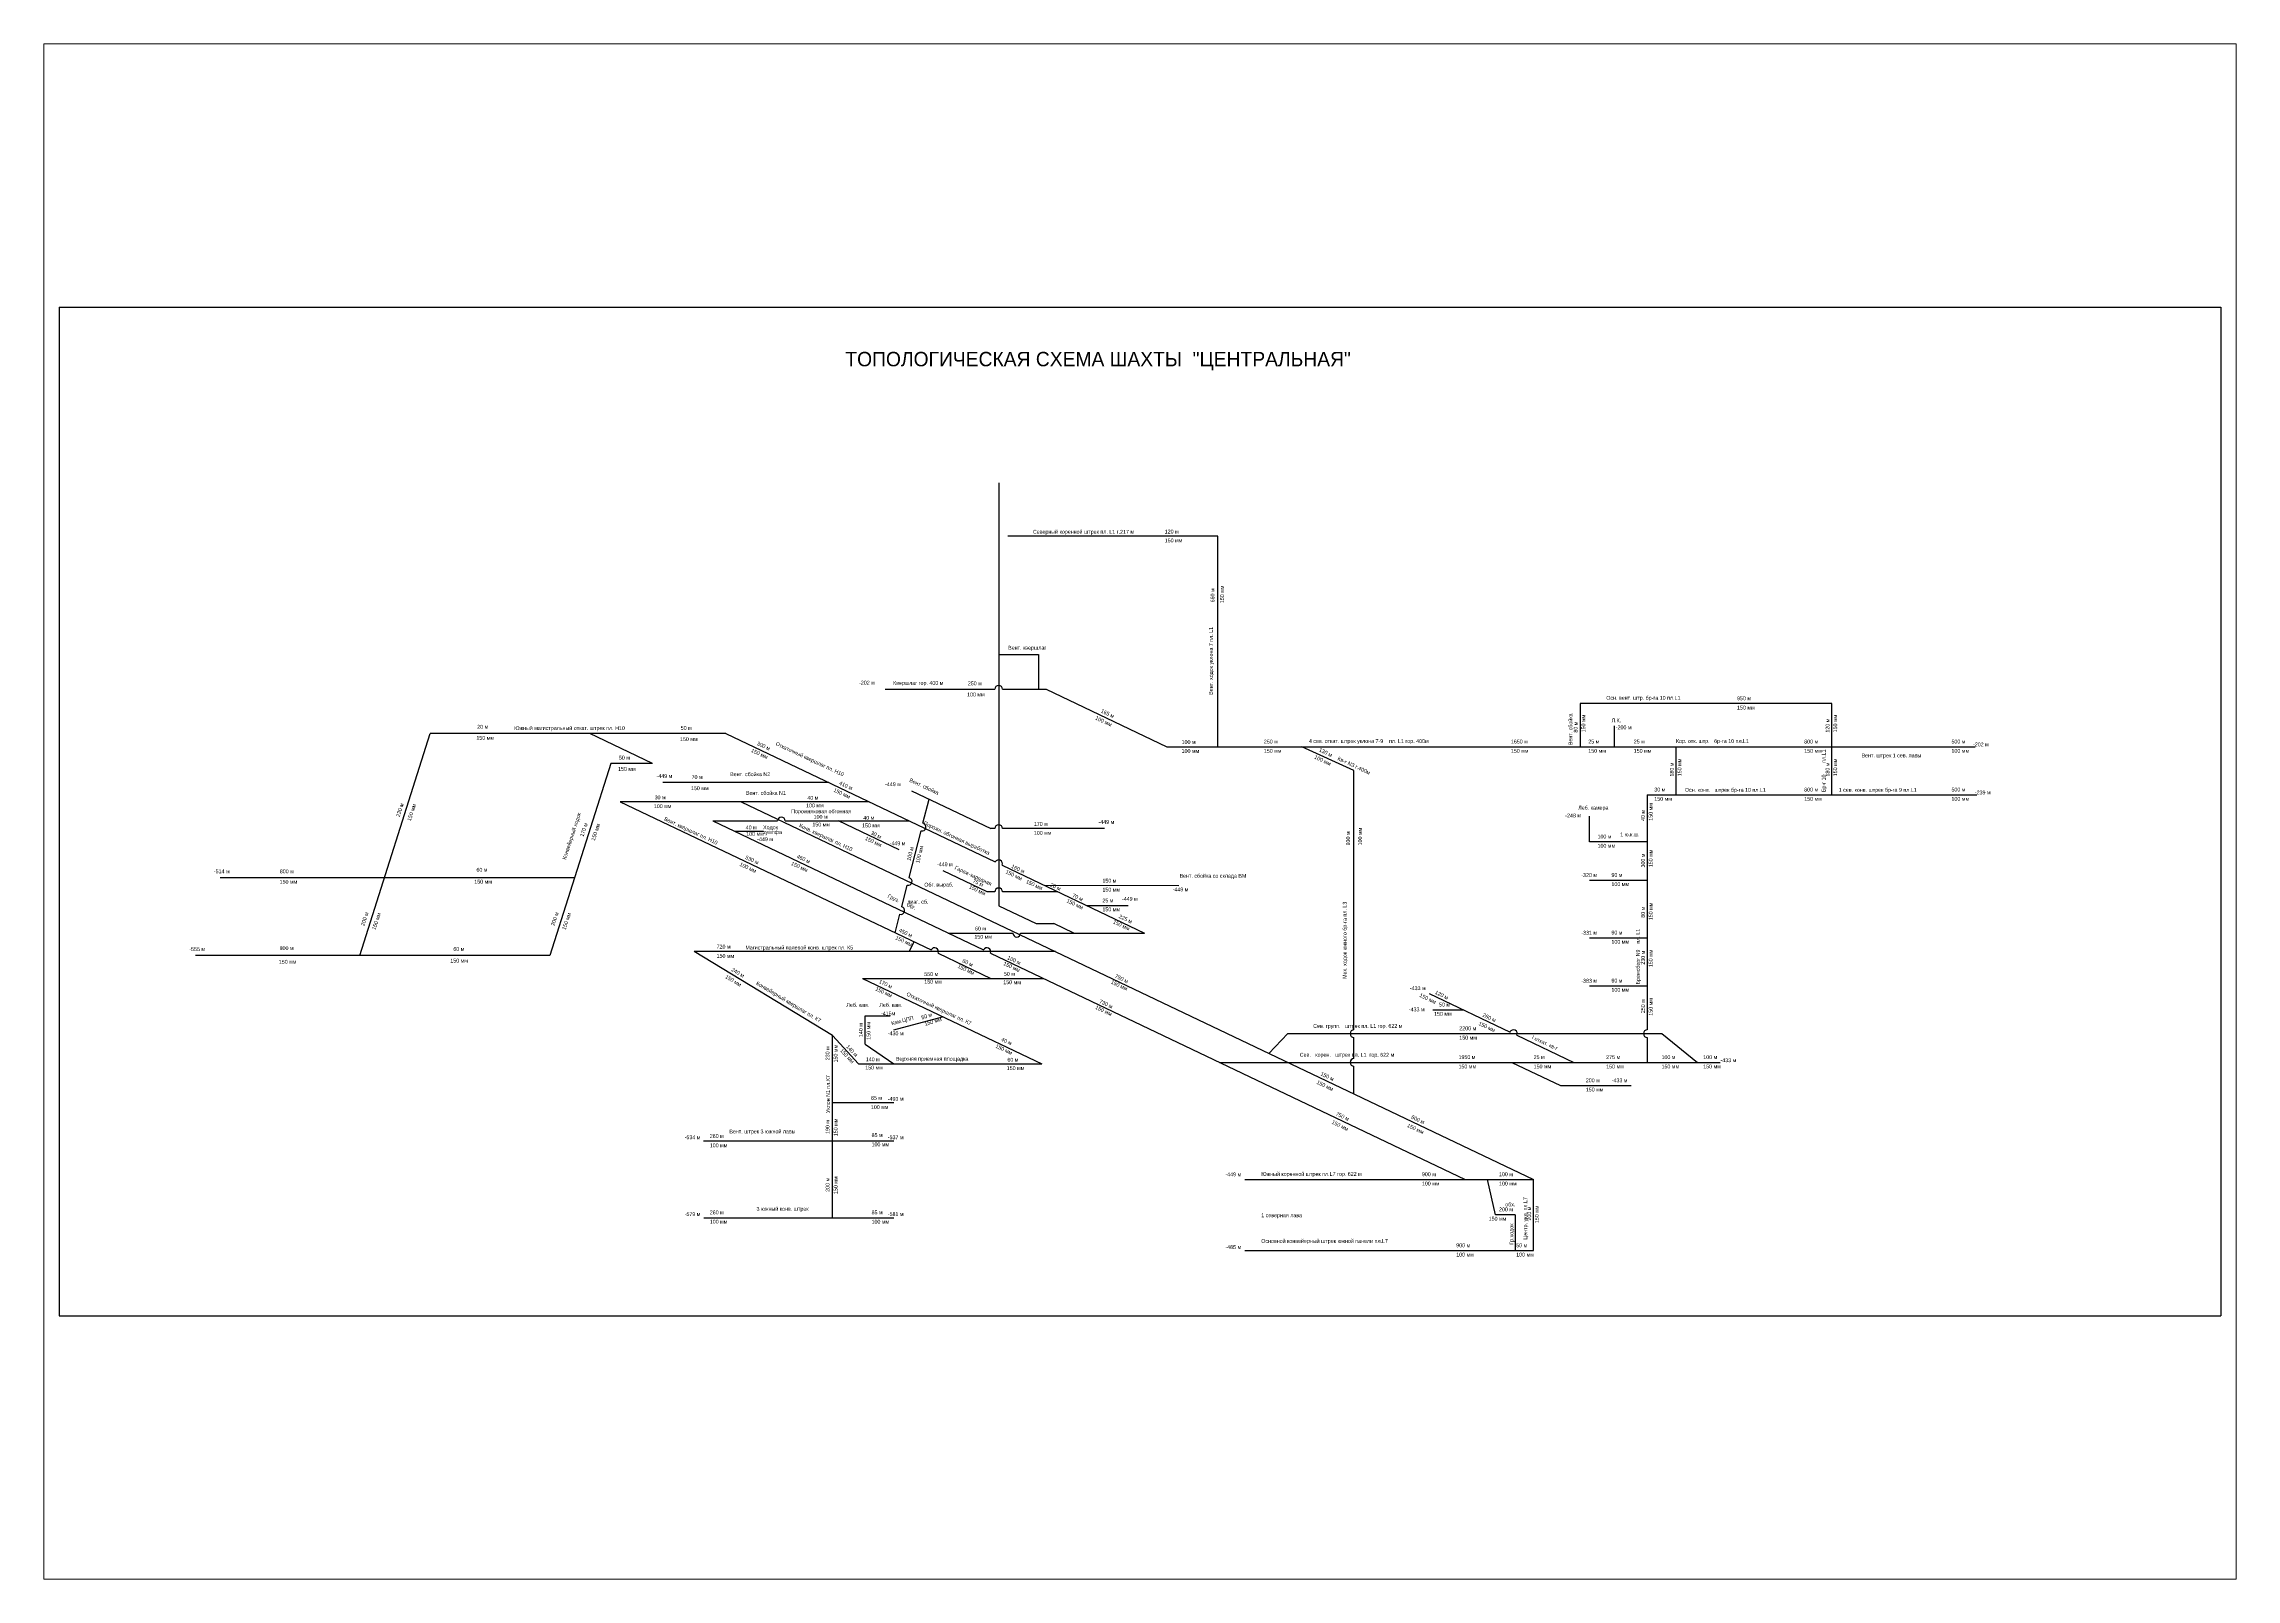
# Paper-space layout 'Layout2' of a CAD drawing. Header units: millimetres. Extents: x 29 to 262, y 20 to 183.
# The model-space entities are those that its viewports show. They can reach past a viewport. Long polylines and large blocks are cut down to what shows.
import ezdxf

# ---------------------------------------------------------------- set-up
doc = ezdxf.new("R2010")
doc.units = ezdxf.units.MM
doc.layers.add('Топология', color=1, linetype='Continuous')

msp = doc.modelspace()

# ---------------------------------------------------------------- linework, layer by layer
for p, q in [((-1404.5, 478.6), (-1404.5, -571.4)), ((-1404.5, 478.6), (845.5, 478.6)), ((845.5, 478.6), (845.5, -571.4)), ((-1404.5, -571.4), (845.5, -571.4))]:
    msp.add_line(p, q)
at = {"layer": 'Топология', "color": 7}
for p, q in [((-426.6, 295.8), (-426.6, -144.5)), ((-198.6, 240.2), (-417, 240.2)), ((-198.6, 20.9), (-198.6, 240.2)), ((-426.6, 117.1), (-385.1, 117.1)), ((-385.1, 117.1), (-385.1, 80.9)), ((-544.6, 80.9), (-430.6, 80.9)), ((-422.6, 80.9), (-377.3, 80.9)), ((-377.3, 80.9), (-251.5, 20.9)), ((440.6, 65.9), (178.5, 65.9)), ((178.5, 65.9), (178.5, 20.9)), ((440.6, -29.1), (440.6, 65.9)), ((-1091.6, -196.5), (-1018.4, 34.8)), ((-710.6, 34.8), (-1018.4, 34.8)), ((-786.9, 3.7), (-852.1, 34.8)), ((-710.6, 34.8), (-430.2, -99)), ((214.5, 20.9), (214.5, 42.9)), ((-830.2, 3.7), (-893.6, -196.5)), ((-786.9, 3.7), (-830.2, 3.7)), ((-251.5, 20.9), (589.7, 20.9)), ((-56.8, -3.8), (-110.9, 20.9)), ((278.5, -29.1), (278.5, 20.9)), ((-603.5, -16.3), (-776.3, -16.3)), ((-56.8, -273.7), (-56.8, -3.8)), ((-561.5, -36.3), (-820.5, -36.3)), ((-820.5, -36.3), (-496.9, -190.6)), ((-694.6, -36.3), (130.1, -429.6)), ((-517.5, -24.8), (-434.6, -64.2)), ((-505.4, -58.7), (-499, -33.7)), ((248.5, -29.1), (248.5, -273.7)), ((248.5, -29.1), (591.6, -29.1)), ((-724, -56.3), (-442.4, -190.6)), ((-724, -56.3), (-656.7, -56.3)), ((-671.5, -67.4), (-700.7, -67.4)), ((-648.7, -56.3), (-519.6, -56.3)), ((-530.1, -86.4), (-593.2, -56.3)), ((-519.8, -115.3), (-507.3, -66.5)), ((-430.6, -64.2), (-435.1, -64.2)), ((-316.3, -64.2), (-422.6, -64.2)), ((188.5, -78), (188.5, -51.2)), ((248.5, -78), (188.5, -78)), ((-438.5, -130.1), (-484.4, -108.2)), ((-423, -102.4), (-274.8, -173.1)), ((-868, -115.6), (-1237, -115.6)), ((-527.5, -145.7), (-521.7, -123.1)), ((-430.6, -130.1), (-438.5, -130.1)), ((-364.9, -130.1), (-422.6, -130.1)), ((-379.2, -123.2), (-239.1, -123.3)), ((188.5, -118), (248.5, -118)), ((-534.4, -172.7), (-529.4, -153.4)), ((-426.5, -144.6), (-387.7, -163.1)), ((-335.3, -144.2), (-291.8, -144.2)), ((-519.6, -192.3), (-514.7, -182.1)), ((-479.2, -173.1), (-411.8, -173.1)), ((-403.8, -173.1), (-274.8, -173.1)), ((-387.7, -163.1), (-369.3, -163.1)), ((-348.4, -173.1), (-369.3, -163.1)), ((188.5, -178), (248.5, -178)), ((-893.6, -196.5), (-1262.6, -196.5)), ((-599.6, -279.5), (-743.6, -192.3)), ((-367.5, -192.3), (-743.6, -192.3)), ((-489.7, -194), (-434.6, -220.3)), ((-435.2, -194), (58.8, -429.6)), ((-568.4, -220.3), (-381.8, -309.3)), ((-568.4, -220.3), (-380.1, -220.3)), ((188.5, -228), (248.5, -228)), ((21.5, -235.9), (105.6, -276)), ((-565.6, -288.7), (-565.6, -259.3)), ((-565.6, -259.3), (-539.6, -259.3)), ((-535.6, -273.8), (-485, -260.1)), ((25.3, -253), (57.3, -253)), ((-599.6, -469.3), (-599.6, -279.5)), ((-599.6, -279.5), (-572.6, -309.3)), ((-565.6, -288.7), (-535.6, -309.3)), ((-125.6, -277.7), (-145.3, -298.3)), ((-125.6, -277.7), (263.7, -277.7)), ((-56.8, -303.7), (-56.8, -281.7)), ((112.8, -279.4), (172.1, -307.7)), ((248.5, -281.7), (248.5, -307.7)), ((263.7, -277.7), (300.7, -307.7)), ((-572.6, -309.3), (-381.8, -309.3)), ((-196.9, -307.7), (324.3, -307.7)), ((-56.8, -340.5), (-56.8, -311.7)), ((107.5, -307.7), (158, -331.8)), ((158, -331.8), (231.6, -331.8)), ((-599.6, -349.3), (-535.6, -349.3)), ((-733.7, -389.3), (-535.6, -389.3)), ((-170.5, -429.6), (130.1, -429.6)), ((90.5, -466.2), (82.1, -429.6)), ((130.1, -503.6), (130.1, -429.6)), ((-733.4, -469.3), (-535.6, -469.3)), ((111.1, -466.2), (90.5, -466.2)), ((111.1, -466.2), (111.1, -503.6)), ((-170.5, -503.6), (130.1, -503.6))]:
    msp.add_line(p, q, dxfattribs=at)
for centre, start, end in [((-426.6, 80.9), 0, 180), ((-652.7, -56.3), 0, 180), ((-506.3, -62.6), 255.7272, 75.7272), ((-426.6, -64.2), 0, 180), ((-426.6, -100.7), 334.5025, 154.5025), ((-520.7, -119.2), 255.7272, 75.7272), ((-426.6, -130.1), 359.9968, 179.9968), ((-528.5, -149.6), 255.7272, 75.7272), ((-407.8, -173.1), 180, 0), ((-493.3, -192.3), 334.5025, 154.5025), ((-438.8, -192.3), 334.5025, 154.5025), ((-56.8, -277.7), 90, 270), ((109.2, -277.7), 334.5025, 154.5025), ((248.5, -277.7), 90, 270), ((-56.8, -307.7), 90, 270)]:
    msp.add_arc(centre, 4, start, end, dxfattribs=at)

# ---------------------------------------------------------------- texts
for s, height, p in [('ТОПОЛОГИЧЕСКАЯ СХЕМА ШАХТЫ  "ЦЕНТРАЛЬНАЯ"', 15, (-586.2, 417.1)), ('Северный коренной штрек пл. L1 г.217 м', 4, (-391, 242.8)), ('Вент. квершлаг', 4, (-416.7, 122.1)), ('Квершлаг гор. 400 м', 4, (-536.5, 85.4)), ('Осн. вент. штр. бр-га 10 пл.L1', 4, (205.8, 69.9)), ('Л.К.', 4, (211.3, 46.5)), ('Южный магистральный откат. штрек пл. Н10', 4, (-930.9, 38.4)), ('4 сев. откат. штрек уклона 7-9    пл. L1 гор. 400м', 4, (-103.7, 24.9)), ('Кор. отк. штр.   бр-га 10 пл.L1', 4, (278.3, 24.9)), ('Вент. штрек 1 сев. лавы ', 4, (471.5, 9.9)), ('Вент. сбойка N2', 4, (-706, -9.6)), ('Осн. конв.   штрек бр-га 10 пл.L1', 4, (287.7, -25.9)), ('1 сев. конв. штрек бр-га 9 пл.L1', 4, (447.7, -25.9)), ('Вент. сбойка N1', 4, (-689.7, -29.1)), ('Порожняковая обгонная', 4, (-642.6, -48.2)), ('Леб. камера', 4, (176.6, -44.5)), ('1 ю.к.ш.', 4, (220.3, -72.3)), ('Обг. выраб.', 4, (-504, -124.6)), ('диаг. сб.', 4, (-521.7, -142.4)), ('Магистральный полевой конв. штрек пл. К5', 4, (-690.2, -190.1)), ('Леб. кам.', 4, (-585.1, -249.8)), ('Леб. кам.', 4, (-550.8, -249.8)), ('Сев. групп.   штрек пл. L1 гор. 622 м', 4, (-99.2, -271.7)), ('Верхняя приемная площадка', 4, (-533.6, -305.9)), ('Сев.   корен.   штрек пл. L1  гор. 622 м', 4, (-113.2, -301.7)), ('Вент. штрек 3 южной лавы', 4, (-706.9, -381.6)), ('Южный коренной штрек пл.L7 гор. 622 м', 4, (-153.3, -425.8)), ('обх.', 4, (100.7, -457.5)), ('3 южный конв. штрек', 4, (-678.6, -462.1)), ('1 северная лава', 4, (-153.3, -468.8)), ('Основной конвейерный штрек южной панели пл.L7', 4, (-153.3, -495.6))]:
    msp.add_text(s, height=height).set_placement(p)
for s, rotation, p in [('Вент. ходок уклона 7 пл. L1', 90, (-203.7, 75.1)), ('Вент. сбойка', 90, (170.5, 22.7)), ('Откаточный квершлаг пл. Н10', 335, (-659.2, 22.8)), ('Кв-г N3 г.400м', 335, (-74.3, 7.3)), ('Бр-г 10        пл.L1', 90, (434, -26.2)), ('Вент. сбойка', 335, (-520, -15.2)), ('Конвейерный ходок', 72, (-877, -96.9)), ('Вент. квершлаг пл. Н10', 335, (-775.2, -55.5)), ('Конв. квершлаг пл. Н10', 335, (-634.8, -62.3)), ('Порожн. обгонная выработка', 335, (-505.3, -59.9)), ('Груз.      обг.', 335, (-542.6, -135.8)), ('Мех. ходок южного бр-га пл. L3', 90, (-64.4, -220.7)), ('Бремсберг N9    пл. L1', 90, (240.7, -226.4)), ('Конвейерный квершлаг пл. К7', 329, (-679.5, -226.3)), ('Откаточный квершлаг пл. К7', 335, (-523, -237.9)), ('Кам.ЦПП', 15, (-537.8, -269)), ('I откат. кв-г', 335, (127.9, -283)), ('Уклон N1 пл.К7', 90, (-602.3, -360.4)), ('Центр. укл. пл.L7', 90, (123.5, -492.2)), ('Гр.ходок', 90, (109.1, -497.5))]:
    msp.add_text(s, height=4, rotation=rotation).set_placement(p)
for s, p in [('120 м', (-253.8, 243)), ('150 мм', (-253.8, 233.8)), ('-202 м', (-571.9, 85.7)), ('100 мм', (-459.5, 73.4)), ('250 м', (-458.7, 85)), ('950 м', (341.9, 69.4)), ('150 мм', (341.9, 59.7)), ('150 мм', (-970.2, 28.2)), ('20 м', (-969.4, 39.8)), ('150 мм', (-758.3, 26.9)), ('50 м', (-757.5, 38.6)), ('100 м', (-236.2, 23.9)), ('250 м', (-150.6, 24.4)), ('1650 м', (106.5, 24.4)), ('25 м', (187.1, 24.4)), ('-200 м', (215.7, 39.2)), ('25 м', (234.4, 24.4)), ('800 м', (411.8, 24.4)), ('500 м', (565.1, 24.4)), ('-202 м', (587.5, 21.4)), ('50 м', (-821.9, 7.6)), ('100 мм', (-236.2, 14.6)), ('150 мм', (-150.6, 14.7)), ('150 мм', (106.5, 14.7)), ('150 мм', (187.1, 14.7)), ('150 мм', (234.4, 14.7)), ('150 мм', (411.8, 14.7)), ('100 мм', (565.1, 14.7)), ('150 мм', (-822.7, -4.1)), ('-449 м', (-782.7, -11.5)), ('150 мм', (-746.9, -24.2)), ('70 м', (-746.2, -12.6)), ('-449 м', (-544.8, -20)), ('30 м', (255.8, -25.6)), ('800 м', (411.8, -25.6)), ('500 м', (565.1, -25.6)), ('100 мм', (-785.5, -42.9)), ('30 м', (-784.7, -33.8)), ('100 мм', (-627.1, -42.1)), ('40 м', (-625.7, -34.2)), ('150 мм', (255.8, -35.3)), ('150 мм', (411.8, -35.3)), ('100 мм', (565.1, -35.3)), ('-239 м', (589.4, -28.6)), ('40 м', (-689.9, -65)), ('100 мм', (-689.4, -71.7)), ('Ходок ', (-671.8, -64.9)), ('зумпфа', (-671.8, -69.9)), ('150 мм', (-620.5, -62)), ('100 м', (-619.2, -54)), ('150 мм', (-568.8, -62.9)), ('40 м', (-567.5, -55)), ('170 м', (-390, -61.4)), ('100 мм', (-390, -70.7)), ('-449 м', (-322.7, -59.3)), ('-248 м', (163.1, -52.6)), ('-449 м', (-677.9, -77.3)), ('-449 м', (-540.1, -81.6)), ('100 м', (196.7, -74.5)), ('100 мм', (196.7, -84.1)), ('-514 м', (-1243.4, -110.7)), ('800 м', (-1174.8, -110.7)), ('60 м', (-970.1, -109.1)), ('-449 м', (-490.8, -103.4)), ('Вент. сбойка со склада ВМ', (-238.3, -115.4)), ('-320 м', (179.8, -114.6)), ('90 м', (211.2, -114.5)), ('150 мм', (-1175, -121.6)), ('150 мм', (-972.4, -121.5)), ('150 м', (-318.6, -120.5)), ('150 мм', (-318.6, -129.8)), ('-449 м', (-298.3, -139.4)), ('-449 м', (-245.5, -129.6)), ('100 мм', (211.2, -124.1)), ('25 м', (-318.6, -141.1)), ('150 мм', (-318.6, -150.3)), ('150 мм', (-451.9, -178.9)), ('60 м', (-451.3, -170.3)), ('-331 м', (179.8, -174.6)), ('90 м', (211.2, -174.5)), ('100 мм', (211.2, -184.1)), ('-555 м', (-1269, -191.7)), ('150 мм', (-1175.8, -204.9)), ('800 м', (-1175, -190.7)), ('150 мм', (-997.3, -203.7)), ('60 м', (-994.2, -191.6)), ('720 м', (-720.2, -189.1)), ('150 мм', (-720.2, -198.8)), ('550 м', (-504.1, -217.7)), ('150 мм', (-504.1, -225.6)), ('150 мм', (-421.8, -226.2)), ('50 м', (-421.2, -217.5)), ('-383 м', (179.8, -224.6)), ('90 м', (211.2, -224.5)), ('-433 м', (0.3, -254.5)), ('-433 м', (1.4, -232.4)), ('50 м', (31.7, -249.5)), ('100 мм', (211.2, -234.1)), ('-415м', (-549.1, -258.7)), ('150 мм', (26.6, -259.1)), ('2200 м', (52.8, -274.2)), ('-430 м', (-542, -279.4)), ('150 мм', (52.8, -283.9)), ('150 мм', (-565.5, -315)), ('140 м', (-564.9, -306.4)), ('150 мм', (-418.2, -315.6)), ('60 м', (-417.5, -306.9)), ('1950 м', (52, -304.2)), ('150 мм', (52, -313.9)), ('25 м', (130.2, -304.2)), ('150 мм', (130.2, -313.9)), ('275 м', (205.7, -304.2)), ('150 мм', (205.7, -313.9)), ('100 м', (263.3, -304.2)), ('150 мм', (263.3, -313.9)), ('100 м', (306.7, -304.2)), ('150 мм', (306.7, -313.9)), ('-433 м', (324.7, -307.4)), ('200 м', (184.5, -328.3)), ('150 мм', (184.5, -337.9)), ('-433 м', (211.5, -328.3)), ('85 м', (-559.6, -346.6)), ('100 мм', (-559.6, -356.2)), ('-493 м', (-542, -347.6)), ('-534 м', (-753.4, -387.6)), ('260 м', (-727.3, -386.3)), ('85 м', (-558.9, -385.3)), ('-537 м', (-542, -387.6)), ('100 мм', (-727.3, -396)), ('100 мм', (-558.9, -395)), ('-449 м', (-190.6, -426.2)), ('900 м', (13.9, -426.1)), ('100 мм', (13.9, -435.8)), ('100 м', (94.1, -426.1)), ('100 мм', (94.1, -435.8)), ('-579 м', (-753.4, -467.6)), ('260 м', (-727.3, -465.8)), ('100 мм', (-727.3, -475.5)), ('85 м', (-558.9, -465.8)), ('100 мм', (-558.9, -475.5)), ('-581 м', (-542, -467.6)), ('150 мм', (83.4, -472.4)), ('200 м', (94.1, -462.7)), ('-485 м', (-190.6, -501.9)), ('900 м', (49.6, -500.1)), ('50 м', (112, -500.1)), ('100 мм', (49.6, -509.8)), ('100 мм', (112, -509.8))]:
    msp.add_text(s, height=4, dxfattribs=at).set_placement(p)
for s, rotation, p in [('660 м', 90, (-202, 171.3)), ('150 мм', 90, (-192.1, 170.5)), ('100 мм', 335, (-326.5, 49.6)), ('165 м', 335, (-320.7, 56.9)), ('80 м', 90, (176, 35.7)), ('150 мм', 90, (184, 36)), ('120 м', 90, (438.1, 35.7)), ('150 мм', 90, (446.1, 36)), ('300 м', 335, (-678.8, 23.1)), ('150 мм', 335, (-684.7, 15.8)), ('100 мм', 334.2474, (-98.5, 9)), ('130 м', 334.2474, (-93.7, 16.4)), ('180 м', 90, (276, -10)), ('150 мм', 90, (284, -9.7)), ('180 м', 90, (438.1, -10)), ('150 мм', 90, (446.1, -9.7)), ('150 мм', 335, (-598.9, -25.5)), ('410 м', 335, (-593, -18.2)), ('230 м', 72, (-1050.2, -52.4)), ('150 мм', 72, (-1038.5, -56.7)), ('40 м', 90, (246, -56.3)), ('150 мм', 90, (254, -56)), ('170 м', 72, (-858.7, -73)), ('150 мм', 72, (-847, -77.2)), ('30 м', 335, (-560.2, -70.1)), ('930 м', 90, (-61, -81.7)), ('100 мм', 90, (-48.5, -81.7)), ('150 мм', 335, (-566.1, -75.8)), ('100 м', 76, (-518.5, -98)), ('100 мм', 76, (-509.3, -100.5)), ('300 м', 90, (246, -104.7)), ('150 мм', 90, (254, -104.4)), ('100 мм', 335, (-696.6, -102.8)), ('530 м', 335, (-690.7, -95.6)), ('150 мм', 335, (-643.1, -101.9)), ('460 м', 335, (-637.2, -94.6)), ('Гараж-зарядная', 335, (-472.8, -106.2)), ('150 мм', 335, (-419.9, -110.6)), ('160 м', 335, (-413.9, -104.9)), ('150 мм', 335, (-457.9, -126.2)), ('75 м', 335, (-454, -120)), ('150 мм', 335, (-398.7, -120.7)), ('20 м', 335, (-373.5, -124.2)), ('70 м', 335, (-350.4, -135.2)), ('200 м', 72, (-1086.9, -165.8)), ('150 мм', 72, (-1075.2, -170)), ('200 м', 72, (-889, -165.8)), ('150 мм', 72, (-877.3, -170)), ('150 мм', 335, (-356.4, -140.8)), ('150 мм', 335, (-308, -162.7)), ('225 м', 335, (-302, -157)), ('80 м', 90, (246, -157)), ('150 мм', 90, (254, -159.6)), ('150 мм', 335, (-534.5, -179.3)), ('450 м', 335, (-530.9, -171.5)), ('60 м', 335, (-464.9, -203.3)), ('150 мм', 335, (-422.2, -206.1)), ('100 м', 335, (-418, -200)), ('230 м', 90, (246, -205.9)), ('150 мм', 90, (254, -208.5)), ('150 мм', 329.066, (-711.7, -219.6)), ('240 м', 329.066, (-705.3, -212.1)), ('170 м', 335, (-551.7, -224.8)), ('150 мм', 335, (-469.7, -208.9)), ('150 мм', 335, (-310.2, -225.3)), ('750 м', 335, (-306, -219.2)), ('150 мм', 335, (-555.3, -232.5)), ('150 мм', 335, (-326.5, -251.7)), ('730 м', 335, (-322.3, -245.6)), ('150 мм', 334.5025, (10.9, -239.1)), ('120 м', 334.5025, (27.1, -236.1)), ('250 м', 90, (246, -256.4)), ('150 мм', 90, (254, -259)), ('140 м', 90, (-568.1, -281.3)), ('150 мм', 90, (-560.1, -284)), ('50 м', 17.0816, (-506.5, -263)), ('150 мм', 17.0816, (-503.1, -269.7)), ('150 мм', 334.5025, (72.4, -268.5)), ('260 м', 334.5025, (76.6, -259.7)), ('230 м', 90, (-602.7, -305.4)), ('150 мм', 90, (-594.3, -307.7)), ('150 мм', 313.4885, (-592.1, -295.7)), ('140 м', 313.4885, (-585.7, -291.6)), ('150 мм', 335, (-430.3, -292.1)), ('40 м', 335, (-424.5, -285.1)), ('150 м', 334.5025, (-92, -320.9)), ('150 мм', 334.5025, (-96.1, -329.7)), ('750 м', 334.5025, (-76.2, -362.5)), ('600 м', 334.5025, (2.3, -365.9)), ('190 м', 90, (-602.7, -382.2)), ('150 мм', 90, (-594.3, -384.5)), ('150 мм', 334.5025, (-80.4, -371.2)), ('150 мм', 334.5025, (-1.9, -374.6)), ('200 м', 90, (-602.7, -442.4)), ('150 мм', 90, (-594.3, -444.7)), ('200 м', 90, (127.6, -472.3)), ('150 мм', 90, (135.5, -475))]:
    msp.add_text(s, height=4, rotation=rotation, dxfattribs=at).set_placement(p)

psp = doc.layouts.new('Layout2')

# ---------------------------------------------------------------- viewports
at = {"layer": '0', "color": 7}
psp.add_viewport(center=(145.33, 101.81), size=(232.53, 162.8987), view_center_point=(-279.51, -46.44), view_height=1598.4981, dxfattribs=at)

doc.saveas('drawing.dxf')
